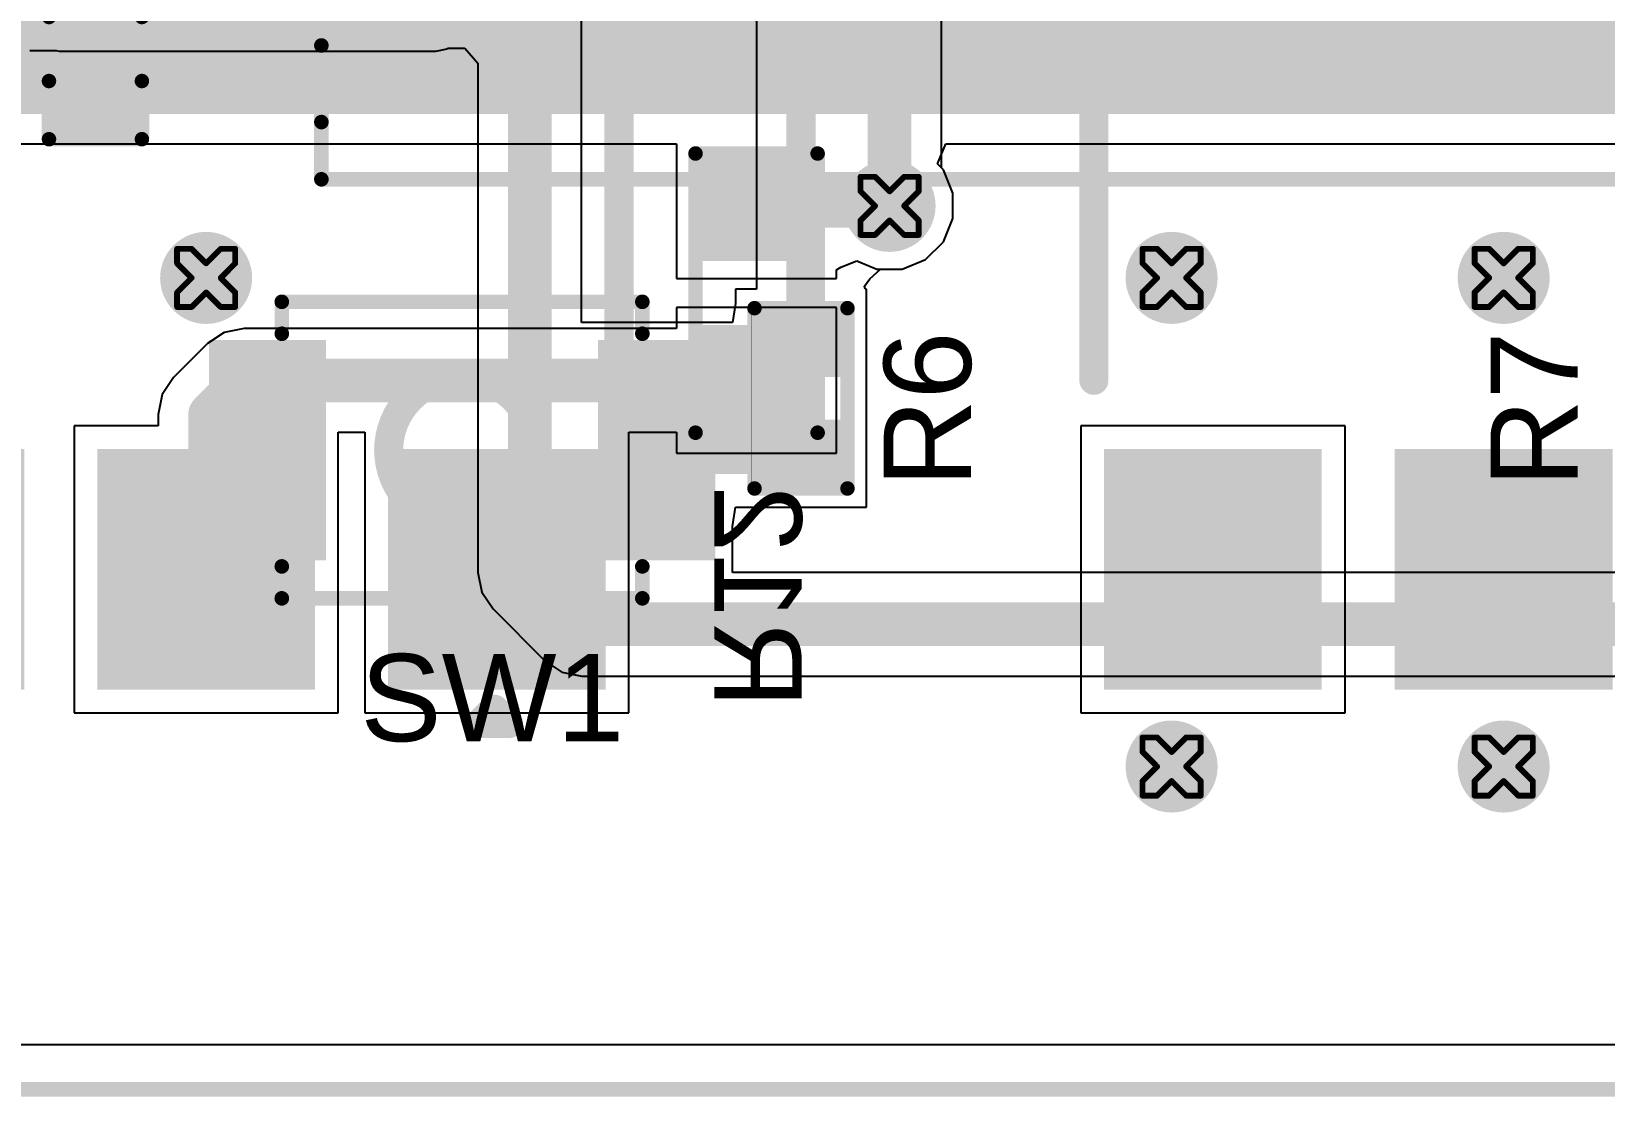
# Model space of a CAD drawing. Header units: inches. Extents: x -1 to 351, y 0 to 83.
# Drawn here: x 36.47 to 50.21, y -0.06 to 9.24 of the extents above; entities that cross this region are included whole.
import ezdxf

# ---------------------------------------------------------------- set-up
doc = ezdxf.new("R2010")
doc.units = ezdxf.units.IN
for name, color, linetype in [('Board Outline', 216, 'Continuous'), ('Bottom Layer', 5, 'Continuous'), ('Bottom Overlay', 54, 'Continuous'), ('Bottom Paste', 16, 'Continuous'), ('Bottom Solder', 6, 'Continuous'), ('Drill Drawing', 1, 'Continuous'), ('Top Layer', 1, 'Continuous'), ('Top Overlay', 2, 'Continuous'), ('Top Paste', 8, 'Continuous'), ('Top Solder', 216, 'Continuous'), ('Via Holes', 16, 'Continuous')]:
    doc.layers.add(name, color=color, linetype=linetype)
doc.styles.add('Arial', font='', dxfattribs={"height": 0.2})
doc.styles.get('Arial').set_extended_font_data('Arial')

# ---------------------------------------------------------------- blocks, each defined once
blk = doc.blocks.new('BW16_7')
at = {"layer": 'Top Overlay', "const_width": 0.127}
for points in [[(-8, -8.5), (-8, -7.831)], [(-8, -9), (-8, -8.5)], [(-8, -9), (8, -9)]]:
    blk.add_lwpolyline(points, dxfattribs=at)
at = {"layer": 'Top Overlay', "const_width": 0.0635}
for points in [[(-8.032, -7.831, 1), (-7.968, -7.831, 1)], [(-8.032, -8.5, 1), (-7.968, -8.5, 1)], [(-8.032, -8.5, 1), (-7.968, -8.5, 1)], [(-8.032, -9, 1), (-7.968, -9, 1)], [(-8.032, -9, 1), (-7.968, -9, 1)]]:
    blk.add_lwpolyline(points, format="xyb", close=True, dxfattribs=at)
blk = doc.blocks.new('R___0603_B_8')
at = {"layer": 'Bottom Layer'}
for points in [[(-1.143, -0.4445), (-1.143, 0.4445), (-0.381, 0.4445), (-0.381, -0.4445)], [(0.381, -0.4445), (0.381, 0.4445), (1.143, 0.4445), (1.143, -0.4445)]]:
    blk.add_hatch(color=5, dxfattribs=at).paths.add_polyline_path(points)
at = {"layer": 'Bottom Paste'}
for points in [[(-1.143, -0.4445), (-1.143, 0.4445), (-0.381, 0.4445), (-0.381, -0.4445)], [(0.381, -0.4445), (0.381, 0.4445), (1.143, 0.4445), (1.143, -0.4445)]]:
    blk.add_hatch(color=16, dxfattribs=at).paths.add_polyline_path(points)
at = {"layer": 'Bottom Solder'}
for points in [[(-1.2446, -0.5461), (-1.2446, 0.5461), (-0.2794, 0.5461), (-0.2794, -0.5461)], [(0.2794, -0.5461), (0.2794, 0.5461), (1.2446, 0.5461), (1.2446, -0.5461)]]:
    blk.add_hatch(color=6, dxfattribs=at).paths.add_polyline_path(points)
at = {"layer": 'Bottom Overlay', "const_width": 0.127}
for points in [[(1.2192, 0.5334), (-1.2192, 0.5334)], [(-1.2192, -0.5334), (-1.2192, 0.5334)], [(1.2192, -0.5334), (1.2192, 0.5334)], [(1.2192, -0.5334), (-1.2192, -0.5334)]]:
    blk.add_lwpolyline(points, dxfattribs=at)
at = {"layer": 'Bottom Overlay', "const_width": 0.0635}
for points in [[(-1.25095, 0.5334, 1), (-1.18745, 0.5334, 1)], [(-1.25095, 0.5334, 1), (-1.18745, 0.5334, 1)], [(1.18745, 0.5334, 1), (1.25095, 0.5334, 1)], [(1.18745, 0.5334, 1), (1.25095, 0.5334, 1)], [(-1.25095, -0.5334, 1), (-1.18745, -0.5334, 1)], [(-1.25095, -0.5334, 1), (-1.18745, -0.5334, 1)], [(1.18745, -0.5334, 1), (1.25095, -0.5334, 1)], [(1.18745, -0.5334, 1), (1.25095, -0.5334, 1)]]:
    blk.add_lwpolyline(points, format="xyb", close=True, dxfattribs=at)
blk = doc.blocks.new('SOP_8__S_T_____B_21')
at = {"layer": 'Bottom Layer'}
for points in [[(-5.95, 2.91), (-5.95, 4.71), (-3.95, 4.71), (-3.95, 2.91)], [(5.95, 4.71), (5.95, 2.91), (3.95, 2.91), (3.95, 4.71)], [(-5.95, 0.37), (-5.95, 2.17), (-3.95, 2.17), (-3.95, 0.37)], [(5.95, 2.17), (5.95, 0.37), (3.95, 0.37), (3.95, 2.17)], [(-5.95, -2.17), (-5.95, -0.37), (-3.95, -0.37), (-3.95, -2.17)], [(5.95, -0.37), (5.95, -2.17), (3.95, -2.17), (3.95, -0.37)], [(-5.95, -4.71), (-5.95, -2.91), (-3.95, -2.91), (-3.95, -4.71)], [(5.95, -2.91), (5.95, -4.71), (3.95, -4.71), (3.95, -2.91)]]:
    blk.add_hatch(color=5, dxfattribs=at).paths.add_polyline_path(points)
at = {"layer": 'Bottom Paste'}
for points in [[(-5.95, 2.91), (-5.95, 4.71), (-3.95, 4.71), (-3.95, 2.91)], [(5.95, 4.71), (5.95, 2.91), (3.95, 2.91), (3.95, 4.71)], [(-5.95, 0.37), (-5.95, 2.17), (-3.95, 2.17), (-3.95, 0.37)], [(5.95, 2.17), (5.95, 0.37), (3.95, 0.37), (3.95, 2.17)], [(-5.95, -2.17), (-5.95, -0.37), (-3.95, -0.37), (-3.95, -2.17)], [(5.95, -0.37), (5.95, -2.17), (3.95, -2.17), (3.95, -0.37)], [(-5.95, -4.71), (-5.95, -2.91), (-3.95, -2.91), (-3.95, -4.71)], [(5.95, -2.91), (5.95, -4.71), (3.95, -4.71), (3.95, -2.91)]]:
    blk.add_hatch(color=16, dxfattribs=at).paths.add_polyline_path(points)
at = {"layer": 'Bottom Solder'}
for points in [[(-6.001, 2.859), (-6.001, 4.761), (-3.9, 4.761), (-3.9, 2.859)], [(6.001, 4.761), (6.001, 2.859), (3.9, 2.859), (3.9, 4.761)], [(-6.001, 0.319), (-6.001, 2.221), (-3.9, 2.221), (-3.9, 0.319)], [(6.001, 2.221), (6.001, 0.319), (3.9, 0.319), (3.9, 2.221)], [(-6.001, -2.221), (-6.001, -0.319), (-3.9, -0.319), (-3.9, -2.221)], [(6.001, -0.319), (6.001, -2.221), (3.9, -2.221), (3.9, -0.319)], [(-6.001, -4.761), (-6.001, -2.859), (-3.9, -2.859), (-3.9, -4.761)], [(6.001, -2.859), (6.001, -4.761), (3.9, -4.761), (3.9, -2.859)]]:
    blk.add_hatch(color=6, dxfattribs=at).paths.add_polyline_path(points)
at = {"layer": 'Bottom Overlay', "const_width": 0.254}
for points in [[(-3.3, 4.85), (3.3, 4.85)], [(-6.298, -3.658), (-6.298, -3.912)], [(-6.298, -3.658), (-6.171, -3.785)], [(-6.171, -3.785), (-6.298, -3.912)], [(-3.3, -4.877), (-0.66, -4.877)], [(0.686, -4.85), (3.3, -4.85)]]:
    blk.add_lwpolyline(points, dxfattribs=at)
at = {"layer": 'Bottom Overlay', "const_width": 0.127}
for points in [[(-3.363, 4.85, 1), (-3.236, 4.85, 1)], [(3.236, 4.85, 1), (3.363, 4.85, 1)], [(-6.362, -3.658, 1), (-6.235, -3.658, 1)], [(-6.362, -3.658, 1), (-6.235, -3.658, 1)], [(-6.235, -3.785, 1), (-6.108, -3.785, 1)], [(-6.235, -3.785, 1), (-6.108, -3.785, 1)], [(-6.362, -3.912, 1), (-6.235, -3.912, 1)], [(-6.362, -3.912, 1), (-6.235, -3.912, 1)], [(-3.363, -4.877, 1), (-3.236, -4.877, 1)], [(-0.724, -4.877, 1), (-0.597, -4.877, 1)], [(-0.724, -4.877, 1), (-0.597, -4.877, 1)], [(0.622, -4.85, 1), (0.749, -4.85, 1)], [(0.622, -4.85, 1), (0.749, -4.85, 1)], [(3.236, -4.85, 1), (3.363, -4.85, 1)]]:
    blk.add_lwpolyline(points, format="xyb", close=True, dxfattribs=at)
at = {"layer": 'Bottom Overlay', "const_width": 0.254}
blk.add_lwpolyline([(-0.66, -4.877, -1), (0.686, -4.85)], format="xyb", dxfattribs=at)
blk = doc.blocks.new('SOP_8__S_T_____B_22')
at = {"layer": 'Bottom Layer'}
for points in [[(-5.95, 2.91), (-5.95, 4.71), (-3.95, 4.71), (-3.95, 2.91)], [(5.95, 4.71), (5.95, 2.91), (3.95, 2.91), (3.95, 4.71)], [(-5.95, 0.37), (-5.95, 2.17), (-3.95, 2.17), (-3.95, 0.37)], [(5.95, 2.17), (5.95, 0.37), (3.95, 0.37), (3.95, 2.17)], [(-5.95, -2.17), (-5.95, -0.37), (-3.95, -0.37), (-3.95, -2.17)], [(5.95, -0.37), (5.95, -2.17), (3.95, -2.17), (3.95, -0.37)], [(-5.95, -4.71), (-5.95, -2.91), (-3.95, -2.91), (-3.95, -4.71)], [(5.95, -2.91), (5.95, -4.71), (3.95, -4.71), (3.95, -2.91)]]:
    blk.add_hatch(color=5, dxfattribs=at).paths.add_polyline_path(points)
at = {"layer": 'Bottom Paste'}
for points in [[(-5.95, 2.91), (-5.95, 4.71), (-3.95, 4.71), (-3.95, 2.91)], [(5.95, 4.71), (5.95, 2.91), (3.95, 2.91), (3.95, 4.71)], [(-5.95, 0.37), (-5.95, 2.17), (-3.95, 2.17), (-3.95, 0.37)], [(5.95, 2.17), (5.95, 0.37), (3.95, 0.37), (3.95, 2.17)], [(-5.95, -2.17), (-5.95, -0.37), (-3.95, -0.37), (-3.95, -2.17)], [(5.95, -0.37), (5.95, -2.17), (3.95, -2.17), (3.95, -0.37)], [(-5.95, -4.71), (-5.95, -2.91), (-3.95, -2.91), (-3.95, -4.71)], [(5.95, -2.91), (5.95, -4.71), (3.95, -4.71), (3.95, -2.91)]]:
    blk.add_hatch(color=16, dxfattribs=at).paths.add_polyline_path(points)
at = {"layer": 'Bottom Solder'}
for points in [[(-6.001, 2.859), (-6.001, 4.761), (-3.9, 4.761), (-3.9, 2.859)], [(6.001, 4.761), (6.001, 2.859), (3.9, 2.859), (3.9, 4.761)], [(-6.001, 0.319), (-6.001, 2.221), (-3.9, 2.221), (-3.9, 0.319)], [(6.001, 2.221), (6.001, 0.319), (3.9, 0.319), (3.9, 2.221)], [(-6.001, -2.221), (-6.001, -0.319), (-3.9, -0.319), (-3.9, -2.221)], [(6.001, -0.319), (6.001, -2.221), (3.9, -2.221), (3.9, -0.319)], [(-6.001, -4.761), (-6.001, -2.859), (-3.9, -2.859), (-3.9, -4.761)], [(6.001, -2.859), (6.001, -4.761), (3.9, -4.761), (3.9, -2.859)]]:
    blk.add_hatch(color=6, dxfattribs=at).paths.add_polyline_path(points)
at = {"layer": 'Bottom Overlay', "const_width": 0.254}
for points in [[(-3.3, 4.85), (3.3, 4.85)], [(-6.298, -3.658), (-6.171, -3.785)], [(-6.298, -3.658), (-6.298, -3.912)], [(-6.171, -3.785), (-6.298, -3.912)], [(-3.3, -4.877), (-0.66, -4.877)], [(0.686, -4.85), (3.3, -4.85)]]:
    blk.add_lwpolyline(points, dxfattribs=at)
at = {"layer": 'Bottom Overlay', "const_width": 0.127}
for points in [[(-3.363, 4.85, 1), (-3.236, 4.85, 1)], [(3.236, 4.85, 1), (3.363, 4.85, 1)], [(-6.362, -3.658, 1), (-6.235, -3.658, 1)], [(-6.362, -3.658, 1), (-6.235, -3.658, 1)], [(-6.235, -3.785, 1), (-6.108, -3.785, 1)], [(-6.235, -3.785, 1), (-6.108, -3.785, 1)], [(-6.362, -3.912, 1), (-6.235, -3.912, 1)], [(-6.362, -3.912, 1), (-6.235, -3.912, 1)], [(-3.363, -4.877, 1), (-3.236, -4.877, 1)], [(-0.724, -4.877, 1), (-0.597, -4.877, 1)], [(-0.724, -4.877, 1), (-0.597, -4.877, 1)], [(0.622, -4.85, 1), (0.749, -4.85, 1)], [(0.622, -4.85, 1), (0.749, -4.85, 1)], [(3.236, -4.85, 1), (3.363, -4.85, 1)]]:
    blk.add_lwpolyline(points, format="xyb", close=True, dxfattribs=at)
at = {"layer": 'Bottom Overlay', "const_width": 0.254}
blk.add_lwpolyline([(-0.66, -4.877, -1), (0.686, -4.85)], format="xyb", dxfattribs=at)
blk = doc.blocks.new('B3U_1000P_26')
at = {"layer": 'Top Layer'}
for points in [[(-2.11, 0.86), (-1.29, 0.86), (-1.29, -0.86), (-2.11, -0.86)], [(1.29, 0.86), (2.11, 0.86), (2.11, -0.86), (1.29, -0.86)]]:
    blk.add_hatch(color=1, dxfattribs=at).paths.add_polyline_path(points)
at = {"layer": 'Top Paste'}
for points in [[(-2.11, 0.86), (-1.29, 0.86), (-1.29, -0.86), (-2.11, -0.86)], [(1.29, 0.86), (2.11, 0.86), (2.11, -0.86), (1.29, -0.86)]]:
    blk.add_hatch(color=8, dxfattribs=at).paths.add_polyline_path(points)
at = {"layer": 'Top Solder'}
for points in [[(-2.212, 0.962), (-1.188, 0.962), (-1.188, -0.962), (-2.212, -0.962)], [(1.188, 0.962), (2.212, 0.962), (2.212, -0.962), (1.188, -0.962)]]:
    blk.add_hatch(color=216, dxfattribs=at).paths.add_polyline_path(points)
at = {"layer": 'Top Overlay', "const_width": 0.127}
for points in [[(1.575, 1.295), (-1.575, 1.295)], [(-1.575, 1.295), (-1.575, 1.016)], [(1.575, 1.295), (1.575, 1.016)], [(-1.575, -1.016), (-1.575, -1.295)], [(1.575, -1.016), (1.575, -1.295)], [(1.575, -1.295), (-1.575, -1.295)]]:
    blk.add_lwpolyline(points, dxfattribs=at)
at = {"layer": 'Top Overlay'}
for points, const_width in [([(-1.607, 1.295, 1), (-1.543, 1.295, 1)], 0.0635), ([(-1.607, 1.295, 1), (-1.543, 1.295, 1)], 0.0635), ([(1.543, 1.295, 1), (1.607, 1.295, 1)], 0.0635), ([(1.543, 1.295, 1), (1.607, 1.295, 1)], 0.0635), ([(-1.607, 1.016, 1), (-1.543, 1.016, 1)], 0.0635), ([(1.543, 1.016, 1), (1.607, 1.016, 1)], 0.0635), ([(0.641, 0, 1), (-0.641, 0, 1)], 0.254), ([(-0.705, 0, 1), (-0.578, 0, 1)], 0.127), ([(0.578, 0, 1), (0.705, 0, 1)], 0.127), ([(-1.607, -1.016, 1), (-1.543, -1.016, 1)], 0.0635), ([(1.543, -1.016, 1), (1.607, -1.016, 1)], 0.0635), ([(-1.607, -1.295, 1), (-1.543, -1.295, 1)], 0.0635), ([(-1.607, -1.295, 1), (-1.543, -1.295, 1)], 0.0635), ([(1.543, -1.295, 1), (1.607, -1.295, 1)], 0.0635), ([(1.543, -1.295, 1), (1.607, -1.295, 1)], 0.0635)]:
    blk.add_lwpolyline(points, format="xyb", close=True, dxfattribs=dict(at, const_width=const_width))
blk = doc.blocks.new('R___0402_42')
at = {"layer": 'Top Layer'}
for points in [[(-0.699, -0.318), (-0.699, 0.317), (-0.241, 0.317), (-0.241, -0.318)], [(0.241, -0.318), (0.241, 0.317), (0.699, 0.317), (0.699, -0.318)]]:
    blk.add_hatch(color=1, dxfattribs=at).paths.add_polyline_path(points)
at = {"layer": 'Top Paste'}
for points in [[(-0.699, -0.318), (-0.699, 0.317), (-0.241, 0.317), (-0.241, -0.318)], [(0.241, -0.318), (0.241, 0.317), (0.699, 0.317), (0.699, -0.318)]]:
    blk.add_hatch(color=8, dxfattribs=at).paths.add_polyline_path(points)
at = {"layer": 'Top Solder'}
for points in [[(-0.754, -0.373), (-0.754, 0.373), (-0.186, 0.373), (-0.186, -0.373)], [(0.186, -0.373), (0.186, 0.373), (0.754, 0.373), (0.754, -0.373)]]:
    blk.add_hatch(color=216, dxfattribs=at).paths.add_polyline_path(points)
at = {"layer": 'Top Overlay'}
for points, const_width in [([(-0.787, -0.406), (-0.787, 0.406)], 0.127), ([(0.787, 0.406), (-0.787, 0.406)], 0.127), ([(0.787, -0.406), (0.787, 0.406)], 0.127), ([(0.787, -0.406), (-0.787, -0.406)], 0.127), ([(0.813, -0.432), (-0.813, -0.432)], 0.00323)]:
    blk.add_lwpolyline(points, dxfattribs=dict(at, const_width=const_width))
for points, const_width in [([(-0.819, 0.406, 1), (-0.756, 0.406, 1)], 0.0635), ([(-0.819, 0.406, 1), (-0.756, 0.406, 1)], 0.0635), ([(0.756, 0.406, 1), (0.819, 0.406, 1)], 0.0635), ([(0.756, 0.406, 1), (0.819, 0.406, 1)], 0.0635), ([(-0.819, -0.406, 1), (-0.756, -0.406, 1)], 0.0635), ([(-0.819, -0.406, 1), (-0.756, -0.406, 1)], 0.0635), ([(0.756, -0.406, 1), (0.819, -0.406, 1)], 0.0635), ([(0.756, -0.406, 1), (0.819, -0.406, 1)], 0.0635), ([(-0.814, -0.432, 1), (-0.812, -0.432, 1)], 0.00161), ([(0.812, -0.432, 1), (0.814, -0.432, 1)], 0.00161)]:
    blk.add_lwpolyline(points, format="xyb", close=True, dxfattribs=dict(at, const_width=const_width))
blk = doc.blocks.new('C___0402_62')
at = {"layer": 'Top Layer'}
for points in [[(-0.699, -0.318), (-0.699, 0.318), (-0.241, 0.318), (-0.241, -0.318)], [(0.241, -0.318), (0.241, 0.318), (0.699, 0.318), (0.699, -0.318)]]:
    blk.add_hatch(color=1, dxfattribs=at).paths.add_polyline_path(points)
at = {"layer": 'Top Paste'}
for points in [[(-0.699, -0.318), (-0.699, 0.318), (-0.241, 0.318), (-0.241, -0.318)], [(0.241, -0.318), (0.241, 0.318), (0.699, 0.318), (0.699, -0.318)]]:
    blk.add_hatch(color=8, dxfattribs=at).paths.add_polyline_path(points)
at = {"layer": 'Top Solder'}
for points in [[(-0.758, -0.377), (-0.758, 0.377), (-0.181, 0.377), (-0.181, -0.377)], [(0.181, -0.377), (0.181, 0.377), (0.758, 0.377), (0.758, -0.377)]]:
    blk.add_hatch(color=216, dxfattribs=at).paths.add_polyline_path(points)
at = {"layer": 'Top Overlay', "const_width": 0.127}
for points in [[(-0.787, 0.406), (-0.787, -0.406)], [(-0.787, 0.406), (-0.279, 0.406)], [(0.279, 0.406), (0.787, 0.406)], [(0.787, 0.406), (0.787, -0.406)], [(-0.787, -0.406), (-0.279, -0.406)], [(0.279, -0.406), (0.787, -0.406)]]:
    blk.add_lwpolyline(points, dxfattribs=at)
at = {"layer": 'Top Overlay', "const_width": 0.0635}
for points in [[(-0.819, 0.406, 1), (-0.756, 0.406, 1)], [(-0.819, 0.406, 1), (-0.756, 0.406, 1)], [(-0.311, 0.406, 1), (-0.248, 0.406, 1)], [(0.248, 0.406, 1), (0.311, 0.406, 1)], [(0.756, 0.406, 1), (0.819, 0.406, 1)], [(0.756, 0.406, 1), (0.819, 0.406, 1)], [(-0.819, -0.406, 1), (-0.756, -0.406, 1)], [(-0.819, -0.406, 1), (-0.756, -0.406, 1)], [(-0.311, -0.406, 1), (-0.248, -0.406, 1)], [(0.248, -0.406, 1), (0.311, -0.406, 1)], [(0.756, -0.406, 1), (0.819, -0.406, 1)], [(0.756, -0.406, 1), (0.819, -0.406, 1)]]:
    blk.add_lwpolyline(points, format="xyb", close=True, dxfattribs=at)

msp = doc.modelspace()

# ---------------------------------------------------------------- hatches: boundary and pattern name
at = {"layer": 'Bottom Layer'}
msp.add_hatch(color=5, dxfattribs=at).paths.add_polyline_path([(33.377, 8.518), (63.616, 8.518), (63.616, 9.512), (33.377, 9.512)])
h = msp.add_hatch(color=5, dxfattribs=at)
edge = h.paths.add_edge_path()
edge.add_arc((43.967, 7.716), 0.3, 0, 360)
h = msp.add_hatch(color=5, dxfattribs=at)
edge = h.paths.add_edge_path()
edge.add_arc((37.996, 7.087), 0.3, 0, 360)
h = msp.add_hatch(color=5, dxfattribs=at)
edge = h.paths.add_edge_path()
edge.add_arc((46.431, 7.087), 0.3, 0, 360)
h = msp.add_hatch(color=5, dxfattribs=at)
edge = h.paths.add_edge_path()
edge.add_arc((49.332, 7.087), 0.3, 0, 360)
h = msp.add_hatch(color=5, dxfattribs=at)
edge = h.paths.add_edge_path()
edge.add_arc((46.431, 2.819), 0.3, 0, 360)
h = msp.add_hatch(color=5, dxfattribs=at)
edge = h.paths.add_edge_path()
edge.add_arc((49.332, 2.819), 0.3, 0, 360)
at = {"layer": 'Bottom Solder'}
h = msp.add_hatch(color=6, dxfattribs=at)
edge = h.paths.add_edge_path()
edge.add_arc((43.967, 7.716), 0.402, 0, 360)
h = msp.add_hatch(color=6, dxfattribs=at)
edge = h.paths.add_edge_path()
edge.add_arc((37.996, 7.087), 0.402, 0, 360)
h = msp.add_hatch(color=6, dxfattribs=at)
edge = h.paths.add_edge_path()
edge.add_arc((46.431, 7.087), 0.402, 0, 360)
h = msp.add_hatch(color=6, dxfattribs=at)
edge = h.paths.add_edge_path()
edge.add_arc((49.332, 7.087), 0.402, 0, 360)
h = msp.add_hatch(color=6, dxfattribs=at)
edge = h.paths.add_edge_path()
edge.add_arc((46.431, 2.819), 0.402, 0, 360)
h = msp.add_hatch(color=6, dxfattribs=at)
edge = h.paths.add_edge_path()
edge.add_arc((49.332, 2.819), 0.402, 0, 360)
at = {"layer": 'Top Layer'}
h = msp.add_hatch(color=1, dxfattribs=at)
edge = h.paths.add_edge_path()
edge.add_arc((43.967, 7.716), 0.3, 0, 360)
h = msp.add_hatch(color=1, dxfattribs=at)
edge = h.paths.add_edge_path()
edge.add_arc((37.996, 7.087), 0.3, 0, 360)
h = msp.add_hatch(color=1, dxfattribs=at)
edge = h.paths.add_edge_path()
edge.add_arc((46.431, 7.087), 0.3, 0, 360)
h = msp.add_hatch(color=1, dxfattribs=at)
edge = h.paths.add_edge_path()
edge.add_arc((49.332, 7.087), 0.3, 0, 360)
h = msp.add_hatch(color=1, dxfattribs=at)
edge = h.paths.add_edge_path()
edge.add_arc((46.431, 2.819), 0.3, 0, 360)
h = msp.add_hatch(color=1, dxfattribs=at)
edge = h.paths.add_edge_path()
edge.add_arc((49.332, 2.819), 0.3, 0, 360)
at = {"layer": 'Top Solder'}
h = msp.add_hatch(color=216, dxfattribs=at)
edge = h.paths.add_edge_path()
edge.add_arc((43.967, 7.716), 0.402, 0, 360)
h = msp.add_hatch(color=216, dxfattribs=at)
edge = h.paths.add_edge_path()
edge.add_arc((37.996, 7.087), 0.402, 0, 360)
h = msp.add_hatch(color=216, dxfattribs=at)
edge = h.paths.add_edge_path()
edge.add_arc((46.431, 7.087), 0.402, 0, 360)
h = msp.add_hatch(color=216, dxfattribs=at)
edge = h.paths.add_edge_path()
edge.add_arc((49.332, 7.087), 0.402, 0, 360)
h = msp.add_hatch(color=216, dxfattribs=at)
edge = h.paths.add_edge_path()
edge.add_arc((46.431, 2.819), 0.402, 0, 360)
h = msp.add_hatch(color=216, dxfattribs=at)
edge = h.paths.add_edge_path()
edge.add_arc((49.332, 2.819), 0.402, 0, 360)
at = {"layer": 'Via Holes'}
h = msp.add_hatch(color=7, dxfattribs=at)
edge = h.paths.add_edge_path()
edge.add_arc((43.967, 7.716), 0.15, 0, 360)
h = msp.add_hatch(color=7, dxfattribs=at)
edge = h.paths.add_edge_path()
edge.add_arc((37.996, 7.087), 0.15, 0, 360)
h = msp.add_hatch(color=7, dxfattribs=at)
edge = h.paths.add_edge_path()
edge.add_arc((46.431, 7.087), 0.15, 0, 360)
h = msp.add_hatch(color=7, dxfattribs=at)
edge = h.paths.add_edge_path()
edge.add_arc((49.332, 7.087), 0.15, 0, 360)
h = msp.add_hatch(color=7, dxfattribs=at)
edge = h.paths.add_edge_path()
edge.add_arc((46.431, 2.819), 0.15, 0, 360)
h = msp.add_hatch(color=7, dxfattribs=at)
edge = h.paths.add_edge_path()
edge.add_arc((49.332, 2.819), 0.15, 0, 360)

# ---------------------------------------------------------------- linework, layer by layer
at = {"layer": 'Board Outline', "const_width": 0.127}
msp.add_lwpolyline([(0, 0), (97.003, 0)], dxfattribs=at)
at = {"layer": 'Bottom Layer'}
for p, q in [((33.377, 8.259), (42.106, 8.259)), ((42.106, 8.259), (42.106, 7.081)), ((44.386, 8.082), (44.459, 8.259)), ((44.459, 8.259), (52.28, 8.259)), ((44.437, 8.03), (44.386, 8.082)), ((44.521, 7.827), (44.437, 8.03)), ((44.521, 7.606), (44.521, 7.827)), ((44.437, 7.403), (44.521, 7.606)), ((44.281, 7.247), (44.437, 7.403)), ((43.503, 7.157), (43.541, 7.18)), ((43.503, 7.081), (43.503, 7.157)), ((43.541, 7.18), (43.681, 7.235)), ((43.681, 7.235), (43.857, 7.162)), ((43.857, 7.162), (44.078, 7.162)), ((44.078, 7.162), (44.281, 7.247)), ((42.106, 7.081), (43.503, 7.081)), ((43.503, 6.827), (42.106, 6.827)), ((42.106, 6.827), (42.106, 6.646)), ((43.503, 5.557), (43.503, 6.827)), ((38.155, 6.611), (38.008, 6.513)), ((38.328, 6.646), (38.155, 6.611)), ((42.106, 6.646), (38.328, 6.646)), ((38.008, 6.513), (37.711, 6.216)), ((37.711, 6.216), (37.613, 6.069)), ((37.613, 6.069), (37.578, 5.895)), ((37.578, 5.796), (36.842, 5.796)), ((36.842, 5.796), (36.842, 3.288)), ((37.578, 5.895), (37.578, 5.796)), ((47.946, 5.796), (45.638, 5.796)), ((45.638, 5.796), (45.638, 3.288)), ((47.946, 3.288), (47.946, 5.796)), ((39.15, 3.288), (39.15, 5.739)), ((39.15, 5.739), (39.382, 5.739)), ((39.382, 5.739), (39.382, 3.288)), ((41.69, 3.288), (41.69, 5.739)), ((41.69, 5.739), (42.106, 5.739)), ((42.106, 5.739), (42.106, 5.557)), ((42.106, 5.557), (43.503, 5.557)), ((36.842, 3.288), (39.15, 3.288)), ((39.382, 3.288), (41.69, 3.288)), ((45.638, 3.288), (47.946, 3.288)), ((92.262, 0.388), (0.388, 0.388))]:
    msp.add_line(p, q, dxfattribs=at)
at = {"layer": 'Bottom Layer', "const_width": 0.381}
for points in [[(42.805, 7.716), (43.967, 7.716)], [(38.031, 5.895), (38.328, 6.192)], [(38.328, 6.192), (42.805, 6.192)], [(38.031, 4.542), (38.031, 5.895)]]:
    msp.add_lwpolyline(points, dxfattribs=at)
at = {"layer": 'Bottom Layer', "const_width": 0.191}
for points in [[(42.709, 7.716, 1), (42.9, 7.716, 1)], [(43.872, 7.716, 1), (44.063, 7.716, 1)], [(38.233, 6.192, 1), (38.423, 6.192, 1)], [(38.233, 6.192, 1), (38.423, 6.192, 1)], [(42.709, 6.192, 1), (42.9, 6.192, 1)], [(37.936, 5.895, 1), (38.127, 5.895, 1)], [(37.936, 5.895, 1), (38.127, 5.895, 1)], [(37.936, 4.542, 1), (38.127, 4.542, 1)]]:
    msp.add_lwpolyline(points, format="xyb", close=True, dxfattribs=at)
at = {"layer": 'Drill Drawing', "const_width": 0.0508}
for points in [[(43.713, 7.843), (43.713, 7.97)], [(43.713, 7.97), (43.84, 7.97)], [(43.84, 7.97), (43.967, 7.843)], [(43.967, 7.843), (44.094, 7.97)], [(44.094, 7.97), (44.221, 7.97)], [(44.221, 7.843), (44.221, 7.97)], [(43.713, 7.843), (43.84, 7.716)], [(44.094, 7.716), (44.221, 7.843)], [(43.713, 7.589), (43.84, 7.716)], [(44.094, 7.716), (44.221, 7.589)], [(43.713, 7.462), (43.713, 7.589)], [(43.84, 7.462), (43.967, 7.589)], [(43.967, 7.589), (44.094, 7.462)], [(44.221, 7.462), (44.221, 7.589)], [(43.713, 7.462), (43.84, 7.462)], [(44.094, 7.462), (44.221, 7.462)], [(37.742, 7.214), (37.742, 7.341)], [(37.742, 7.341), (37.869, 7.341)], [(37.869, 7.341), (37.996, 7.214)], [(37.996, 7.214), (38.123, 7.341)], [(38.123, 7.341), (38.25, 7.341)], [(38.25, 7.214), (38.25, 7.341)], [(46.177, 7.214), (46.177, 7.341)], [(46.177, 7.341), (46.304, 7.341)], [(46.304, 7.341), (46.431, 7.214)], [(46.431, 7.214), (46.558, 7.341)], [(46.558, 7.341), (46.685, 7.341)], [(46.685, 7.214), (46.685, 7.341)], [(49.078, 7.214), (49.078, 7.341)], [(49.078, 7.341), (49.205, 7.341)], [(49.205, 7.341), (49.332, 7.214)], [(49.332, 7.214), (49.459, 7.341)], [(49.459, 7.341), (49.586, 7.341)], [(49.586, 7.214), (49.586, 7.341)], [(37.742, 7.214), (37.869, 7.087)], [(38.123, 7.087), (38.25, 7.214)], [(46.177, 7.214), (46.304, 7.087)], [(46.558, 7.087), (46.685, 7.214)], [(49.078, 7.214), (49.205, 7.087)], [(49.459, 7.087), (49.586, 7.214)], [(37.742, 6.96), (37.869, 7.087)], [(38.123, 7.087), (38.25, 6.96)], [(46.177, 6.96), (46.304, 7.087)], [(46.558, 7.087), (46.685, 6.96)], [(49.078, 6.96), (49.205, 7.087)], [(49.459, 7.087), (49.586, 6.96)], [(37.742, 6.833), (37.742, 6.96)], [(37.869, 6.833), (37.996, 6.96)], [(37.996, 6.96), (38.123, 6.833)], [(38.25, 6.833), (38.25, 6.96)], [(46.177, 6.833), (46.177, 6.96)], [(46.304, 6.833), (46.431, 6.96)], [(46.431, 6.96), (46.558, 6.833)], [(46.685, 6.833), (46.685, 6.96)], [(49.078, 6.833), (49.078, 6.96)], [(49.205, 6.833), (49.332, 6.96)], [(49.332, 6.96), (49.459, 6.833)], [(49.586, 6.833), (49.586, 6.96)], [(37.742, 6.833), (37.869, 6.833)], [(38.123, 6.833), (38.25, 6.833)], [(46.177, 6.833), (46.304, 6.833)], [(46.558, 6.833), (46.685, 6.833)], [(49.078, 6.833), (49.205, 6.833)], [(49.459, 6.833), (49.586, 6.833)], [(46.177, 2.946), (46.177, 3.073)], [(46.177, 3.073), (46.304, 3.073)], [(46.304, 3.073), (46.431, 2.946)], [(46.431, 2.946), (46.558, 3.073)], [(46.558, 3.073), (46.685, 3.073)], [(46.685, 2.946), (46.685, 3.073)], [(49.078, 2.946), (49.078, 3.073)], [(49.078, 3.073), (49.205, 3.073)], [(49.205, 3.073), (49.332, 2.946)], [(49.332, 2.946), (49.459, 3.073)], [(49.459, 3.073), (49.586, 3.073)], [(49.586, 2.946), (49.586, 3.073)], [(46.177, 2.946), (46.304, 2.819)], [(46.558, 2.819), (46.685, 2.946)], [(49.078, 2.946), (49.205, 2.819)], [(49.459, 2.819), (49.586, 2.946)], [(46.177, 2.692), (46.304, 2.819)], [(46.558, 2.819), (46.685, 2.692)], [(49.078, 2.692), (49.205, 2.819)], [(49.459, 2.819), (49.586, 2.692)], [(46.177, 2.565), (46.177, 2.692)], [(46.304, 2.565), (46.431, 2.692)], [(46.431, 2.692), (46.558, 2.565)], [(46.685, 2.565), (46.685, 2.692)], [(49.078, 2.565), (49.078, 2.692)], [(49.205, 2.565), (49.332, 2.692)], [(49.332, 2.692), (49.459, 2.565)], [(49.586, 2.565), (49.586, 2.692)], [(46.177, 2.565), (46.304, 2.565)], [(46.558, 2.565), (46.685, 2.565)], [(49.078, 2.565), (49.205, 2.565)], [(49.459, 2.565), (49.586, 2.565)]]:
    msp.add_lwpolyline(points, dxfattribs=at)
at = {"layer": 'Drill Drawing', "const_width": 0.0254}
for points in [[(43.701, 7.97, 1), (43.726, 7.97, 1)], [(43.701, 7.97, 1), (43.726, 7.97, 1)], [(43.828, 7.97, 1), (43.853, 7.97, 1)], [(43.828, 7.97, 1), (43.853, 7.97, 1)], [(44.082, 7.97, 1), (44.107, 7.97, 1)], [(44.082, 7.97, 1), (44.107, 7.97, 1)], [(44.209, 7.97, 1), (44.234, 7.97, 1)], [(44.209, 7.97, 1), (44.234, 7.97, 1)], [(43.701, 7.843, 1), (43.726, 7.843, 1)], [(43.701, 7.843, 1), (43.726, 7.843, 1)], [(43.955, 7.843, 1), (43.98, 7.843, 1)], [(43.955, 7.843, 1), (43.98, 7.843, 1)], [(44.209, 7.843, 1), (44.234, 7.843, 1)], [(44.209, 7.843, 1), (44.234, 7.843, 1)], [(43.828, 7.716, 1), (43.853, 7.716, 1)], [(43.828, 7.716, 1), (43.853, 7.716, 1)], [(44.082, 7.716, 1), (44.107, 7.716, 1)], [(44.082, 7.716, 1), (44.107, 7.716, 1)], [(43.701, 7.589, 1), (43.726, 7.589, 1)], [(43.701, 7.589, 1), (43.726, 7.589, 1)], [(43.955, 7.589, 1), (43.98, 7.589, 1)], [(43.955, 7.589, 1), (43.98, 7.589, 1)], [(44.209, 7.589, 1), (44.234, 7.589, 1)], [(44.209, 7.589, 1), (44.234, 7.589, 1)], [(43.701, 7.462, 1), (43.726, 7.462, 1)], [(43.701, 7.462, 1), (43.726, 7.462, 1)], [(43.828, 7.462, 1), (43.853, 7.462, 1)], [(43.828, 7.462, 1), (43.853, 7.462, 1)], [(44.082, 7.462, 1), (44.107, 7.462, 1)], [(44.082, 7.462, 1), (44.107, 7.462, 1)], [(44.209, 7.462, 1), (44.234, 7.462, 1)], [(44.209, 7.462, 1), (44.234, 7.462, 1)], [(37.73, 7.341, 1), (37.755, 7.341, 1)], [(37.73, 7.341, 1), (37.755, 7.341, 1)], [(37.857, 7.341, 1), (37.882, 7.341, 1)], [(37.857, 7.341, 1), (37.882, 7.341, 1)], [(38.111, 7.341, 1), (38.136, 7.341, 1)], [(38.111, 7.341, 1), (38.136, 7.341, 1)], [(38.238, 7.341, 1), (38.263, 7.341, 1)], [(38.238, 7.341, 1), (38.263, 7.341, 1)], [(46.164, 7.341, 1), (46.19, 7.341, 1)], [(46.164, 7.341, 1), (46.19, 7.341, 1)], [(46.291, 7.341, 1), (46.317, 7.341, 1)], [(46.291, 7.341, 1), (46.317, 7.341, 1)], [(46.545, 7.341, 1), (46.571, 7.341, 1)], [(46.545, 7.341, 1), (46.571, 7.341, 1)], [(46.672, 7.341, 1), (46.698, 7.341, 1)], [(46.672, 7.341, 1), (46.698, 7.341, 1)], [(49.065, 7.341, 1), (49.091, 7.341, 1)], [(49.065, 7.341, 1), (49.091, 7.341, 1)], [(49.192, 7.341, 1), (49.218, 7.341, 1)], [(49.192, 7.341, 1), (49.218, 7.341, 1)], [(49.446, 7.341, 1), (49.472, 7.341, 1)], [(49.446, 7.341, 1), (49.472, 7.341, 1)], [(49.573, 7.341, 1), (49.599, 7.341, 1)], [(49.573, 7.341, 1), (49.599, 7.341, 1)], [(37.73, 7.214, 1), (37.755, 7.214, 1)], [(37.73, 7.214, 1), (37.755, 7.214, 1)], [(37.984, 7.214, 1), (38.009, 7.214, 1)], [(37.984, 7.214, 1), (38.009, 7.214, 1)], [(38.238, 7.214, 1), (38.263, 7.214, 1)], [(38.238, 7.214, 1), (38.263, 7.214, 1)], [(46.164, 7.214, 1), (46.19, 7.214, 1)], [(46.164, 7.214, 1), (46.19, 7.214, 1)], [(46.418, 7.214, 1), (46.444, 7.214, 1)], [(46.418, 7.214, 1), (46.444, 7.214, 1)], [(46.672, 7.214, 1), (46.698, 7.214, 1)], [(46.672, 7.214, 1), (46.698, 7.214, 1)], [(49.065, 7.214, 1), (49.091, 7.214, 1)], [(49.065, 7.214, 1), (49.091, 7.214, 1)], [(49.319, 7.214, 1), (49.345, 7.214, 1)], [(49.319, 7.214, 1), (49.345, 7.214, 1)], [(49.573, 7.214, 1), (49.599, 7.214, 1)], [(49.573, 7.214, 1), (49.599, 7.214, 1)], [(37.857, 7.087, 1), (37.882, 7.087, 1)], [(37.857, 7.087, 1), (37.882, 7.087, 1)], [(38.111, 7.087, 1), (38.136, 7.087, 1)], [(38.111, 7.087, 1), (38.136, 7.087, 1)], [(46.291, 7.087, 1), (46.317, 7.087, 1)], [(46.291, 7.087, 1), (46.317, 7.087, 1)], [(46.545, 7.087, 1), (46.571, 7.087, 1)], [(46.545, 7.087, 1), (46.571, 7.087, 1)], [(49.192, 7.087, 1), (49.218, 7.087, 1)], [(49.192, 7.087, 1), (49.218, 7.087, 1)], [(49.446, 7.087, 1), (49.472, 7.087, 1)], [(49.446, 7.087, 1), (49.472, 7.087, 1)], [(37.73, 6.96, 1), (37.755, 6.96, 1)], [(37.73, 6.96, 1), (37.755, 6.96, 1)], [(37.984, 6.96, 1), (38.009, 6.96, 1)], [(37.984, 6.96, 1), (38.009, 6.96, 1)], [(38.238, 6.96, 1), (38.263, 6.96, 1)], [(38.238, 6.96, 1), (38.263, 6.96, 1)], [(46.164, 6.96, 1), (46.19, 6.96, 1)], [(46.164, 6.96, 1), (46.19, 6.96, 1)], [(46.418, 6.96, 1), (46.444, 6.96, 1)], [(46.418, 6.96, 1), (46.444, 6.96, 1)], [(46.672, 6.96, 1), (46.698, 6.96, 1)], [(46.672, 6.96, 1), (46.698, 6.96, 1)], [(49.065, 6.96, 1), (49.091, 6.96, 1)], [(49.065, 6.96, 1), (49.091, 6.96, 1)], [(49.319, 6.96, 1), (49.345, 6.96, 1)], [(49.319, 6.96, 1), (49.345, 6.96, 1)], [(49.573, 6.96, 1), (49.599, 6.96, 1)], [(49.573, 6.96, 1), (49.599, 6.96, 1)], [(37.73, 6.833, 1), (37.755, 6.833, 1)], [(37.73, 6.833, 1), (37.755, 6.833, 1)], [(37.857, 6.833, 1), (37.882, 6.833, 1)], [(37.857, 6.833, 1), (37.882, 6.833, 1)], [(38.111, 6.833, 1), (38.136, 6.833, 1)], [(38.111, 6.833, 1), (38.136, 6.833, 1)], [(38.238, 6.833, 1), (38.263, 6.833, 1)], [(38.238, 6.833, 1), (38.263, 6.833, 1)], [(46.164, 6.833, 1), (46.19, 6.833, 1)], [(46.164, 6.833, 1), (46.19, 6.833, 1)], [(46.291, 6.833, 1), (46.317, 6.833, 1)], [(46.291, 6.833, 1), (46.317, 6.833, 1)], [(46.545, 6.833, 1), (46.571, 6.833, 1)], [(46.545, 6.833, 1), (46.571, 6.833, 1)], [(46.672, 6.833, 1), (46.698, 6.833, 1)], [(46.672, 6.833, 1), (46.698, 6.833, 1)], [(49.065, 6.833, 1), (49.091, 6.833, 1)], [(49.065, 6.833, 1), (49.091, 6.833, 1)], [(49.192, 6.833, 1), (49.218, 6.833, 1)], [(49.192, 6.833, 1), (49.218, 6.833, 1)], [(49.446, 6.833, 1), (49.472, 6.833, 1)], [(49.446, 6.833, 1), (49.472, 6.833, 1)], [(49.573, 6.833, 1), (49.599, 6.833, 1)], [(49.573, 6.833, 1), (49.599, 6.833, 1)], [(46.164, 3.073, 1), (46.19, 3.073, 1)], [(46.164, 3.073, 1), (46.19, 3.073, 1)], [(46.291, 3.073, 1), (46.317, 3.073, 1)], [(46.291, 3.073, 1), (46.317, 3.073, 1)], [(46.545, 3.073, 1), (46.571, 3.073, 1)], [(46.545, 3.073, 1), (46.571, 3.073, 1)], [(46.672, 3.073, 1), (46.698, 3.073, 1)], [(46.672, 3.073, 1), (46.698, 3.073, 1)], [(49.065, 3.073, 1), (49.091, 3.073, 1)], [(49.065, 3.073, 1), (49.091, 3.073, 1)], [(49.192, 3.073, 1), (49.218, 3.073, 1)], [(49.192, 3.073, 1), (49.218, 3.073, 1)], [(49.446, 3.073, 1), (49.472, 3.073, 1)], [(49.446, 3.073, 1), (49.472, 3.073, 1)], [(49.573, 3.073, 1), (49.599, 3.073, 1)], [(49.573, 3.073, 1), (49.599, 3.073, 1)], [(46.164, 2.946, 1), (46.19, 2.946, 1)], [(46.164, 2.946, 1), (46.19, 2.946, 1)], [(46.418, 2.946, 1), (46.444, 2.946, 1)], [(46.418, 2.946, 1), (46.444, 2.946, 1)], [(46.672, 2.946, 1), (46.698, 2.946, 1)], [(46.672, 2.946, 1), (46.698, 2.946, 1)], [(49.065, 2.946, 1), (49.091, 2.946, 1)], [(49.065, 2.946, 1), (49.091, 2.946, 1)], [(49.319, 2.946, 1), (49.345, 2.946, 1)], [(49.319, 2.946, 1), (49.345, 2.946, 1)], [(49.573, 2.946, 1), (49.599, 2.946, 1)], [(49.573, 2.946, 1), (49.599, 2.946, 1)], [(46.291, 2.819, 1), (46.317, 2.819, 1)], [(46.291, 2.819, 1), (46.317, 2.819, 1)], [(46.545, 2.819, 1), (46.571, 2.819, 1)], [(46.545, 2.819, 1), (46.571, 2.819, 1)], [(49.192, 2.819, 1), (49.218, 2.819, 1)], [(49.192, 2.819, 1), (49.218, 2.819, 1)], [(49.446, 2.819, 1), (49.472, 2.819, 1)], [(49.446, 2.819, 1), (49.472, 2.819, 1)], [(46.164, 2.692, 1), (46.19, 2.692, 1)], [(46.164, 2.692, 1), (46.19, 2.692, 1)], [(46.418, 2.692, 1), (46.444, 2.692, 1)], [(46.418, 2.692, 1), (46.444, 2.692, 1)], [(46.672, 2.692, 1), (46.698, 2.692, 1)], [(46.672, 2.692, 1), (46.698, 2.692, 1)], [(49.065, 2.692, 1), (49.091, 2.692, 1)], [(49.065, 2.692, 1), (49.091, 2.692, 1)], [(49.319, 2.692, 1), (49.345, 2.692, 1)], [(49.319, 2.692, 1), (49.345, 2.692, 1)], [(49.573, 2.692, 1), (49.599, 2.692, 1)], [(49.573, 2.692, 1), (49.599, 2.692, 1)], [(46.164, 2.565, 1), (46.19, 2.565, 1)], [(46.164, 2.565, 1), (46.19, 2.565, 1)], [(46.291, 2.565, 1), (46.317, 2.565, 1)], [(46.291, 2.565, 1), (46.317, 2.565, 1)], [(46.545, 2.565, 1), (46.571, 2.565, 1)], [(46.545, 2.565, 1), (46.571, 2.565, 1)], [(46.672, 2.565, 1), (46.698, 2.565, 1)], [(46.672, 2.565, 1), (46.698, 2.565, 1)], [(49.065, 2.565, 1), (49.091, 2.565, 1)], [(49.065, 2.565, 1), (49.091, 2.565, 1)], [(49.192, 2.565, 1), (49.218, 2.565, 1)], [(49.192, 2.565, 1), (49.218, 2.565, 1)], [(49.446, 2.565, 1), (49.472, 2.565, 1)], [(49.446, 2.565, 1), (49.472, 2.565, 1)], [(49.573, 2.565, 1), (49.599, 2.565, 1)], [(49.573, 2.565, 1), (49.599, 2.565, 1)]]:
    msp.add_lwpolyline(points, format="xyb", close=True, dxfattribs=at)
at = {"layer": 'Top Layer'}
for p, q in [((44.421, 8.047), (44.421, 13.667)), ((42.804, 12.974), (42.804, 6.988)), ((41.276, 6.697), (41.276, 11.561)), ((36.457, 9.073), (36.686, 9.073)), ((36.686, 9.073), (36.711, 9.068)), ((40.003, 9.068), (40.102, 9.088)), ((40.102, 9.088), (40.111, 9.094)), ((40.111, 9.094), (40.257, 9.094)), ((40.257, 9.094), (40.37, 8.963)), ((36.711, 9.068), (40.003, 9.068)), ((40.37, 8.963), (40.37, 4.515)), ((44.437, 8.03), (44.421, 8.047)), ((44.521, 7.827), (44.437, 8.03)), ((44.521, 7.606), (44.521, 7.827)), ((44.437, 7.403), (44.521, 7.606)), ((44.281, 7.247), (44.437, 7.403)), ((43.795, 7.079), (43.888, 7.162)), ((43.888, 7.162), (44.078, 7.162)), ((44.078, 7.162), (44.281, 7.247)), ((43.747, 7.016), (43.795, 7.079)), ((43.755, 6.988), (43.747, 7.016)), ((42.804, 6.988), (42.621, 6.988)), ((42.621, 6.988), (42.621, 6.864)), ((43.764, 6.988), (43.755, 6.988)), ((43.764, 6.022), (43.764, 6.988)), ((42.621, 6.864), (42.596, 6.697)), ((42.596, 6.697), (41.276, 6.697)), ((43.764, 5.083), (43.764, 6.022)), ((42.596, 4.916), (42.621, 5.083)), ((42.621, 5.083), (43.764, 5.083)), ((42.596, 4.515), (42.596, 4.916)), ((40.37, 4.515), (40.404, 4.342)), ((51.346, 4.515), (42.596, 4.515)), ((40.404, 4.342), (40.503, 4.195)), ((40.503, 4.195), (40.956, 3.741)), ((40.956, 3.741), (40.956, 3.741)), ((40.956, 3.741), (41.103, 3.643)), ((41.103, 3.643), (41.277, 3.608)), ((41.277, 3.608), (41.277, 3.608)), ((41.277, 3.608), (57.219, 3.608)), ((92.207, 0.388), (0.388, 0.388))]:
    msp.add_line(p, q, dxfattribs=at)
for points, const_width in [([(43.967, 7.716), (43.967, 13.667)], 0.381), ([(43.193, 6.505), (43.193, 13.135)], 0.254), ([(40.823, 4.515), (40.823, 11.561)], 0.381), ([(41.932, 5.583), (41.95, 5.565)], 0.381), ([(41.95, 5.565), (43.193, 5.565)], 0.381), ([(40.823, 4.515), (41.277, 4.062)], 0.381), ([(41.277, 4.062), (57.219, 4.062)], 0.381)]:
    msp.add_lwpolyline(points, dxfattribs=dict(at, const_width=const_width))
for points, const_width in [([(43.872, 7.716, 1), (44.063, 7.716, 1)], 0.191), ([(43.129, 6.505, 1), (43.256, 6.505, 1)], 0.127), ([(41.836, 5.583, 1), (42.027, 5.583, 1)], 0.191), ([(41.854, 5.565, 1), (42.045, 5.565, 1)], 0.191), ([(41.854, 5.565, 1), (42.045, 5.565, 1)], 0.191), ([(43.098, 5.565, 1), (43.288, 5.565, 1)], 0.191), ([(40.728, 4.515, 1), (40.918, 4.515, 1)], 0.191), ([(40.728, 4.515, 1), (40.918, 4.515, 1)], 0.191), ([(41.181, 4.062, 1), (41.372, 4.062, 1)], 0.191), ([(41.181, 4.062, 1), (41.372, 4.062, 1)], 0.191)]:
    msp.add_lwpolyline(points, format="xyb", close=True, dxfattribs=dict(at, const_width=const_width))

# ---------------------------------------------------------------- block references
msp.add_blockref('BW16_7', (47.003, 16.948))
for name, p, rotation in [('SOP_8__S_T_____B_22', (36.726, 9.492), 90), ('SOP_8__S_T_____B_21', (50.602, 9.492), 90), ('C___0402_62', (37.029, 9.086), 90), ('R___0603_B_8', (42.805, 6.954), 270), ('B3U_1000P_26', (40.232, 5.583), 180), ('R___0402_42', (43.193, 6.035), 270)]:
    msp.add_blockref(name, p, dxfattribs=dict(rotation=rotation))

# ---------------------------------------------------------------- texts
at = {"layer": 'Bottom Overlay', "style": 'Arial', "text_generation_flag": 2}
msp.add_text('R12', height=0.762, rotation=270, dxfattribs=at).set_placement((42.437, 3.327))
at = {"layer": 'Top Overlay', "style": 'Arial'}
for s, p in [('R6', (44.678, 5.258)), ('R7', (49.979, 5.258))]:
    msp.add_text(s, height=0.762, rotation=90, dxfattribs=at).set_placement(p)
msp.add_text('SW1', height=0.762, dxfattribs=at).set_placement((39.343, 3.04))

doc.saveas('drawing.dxf')
